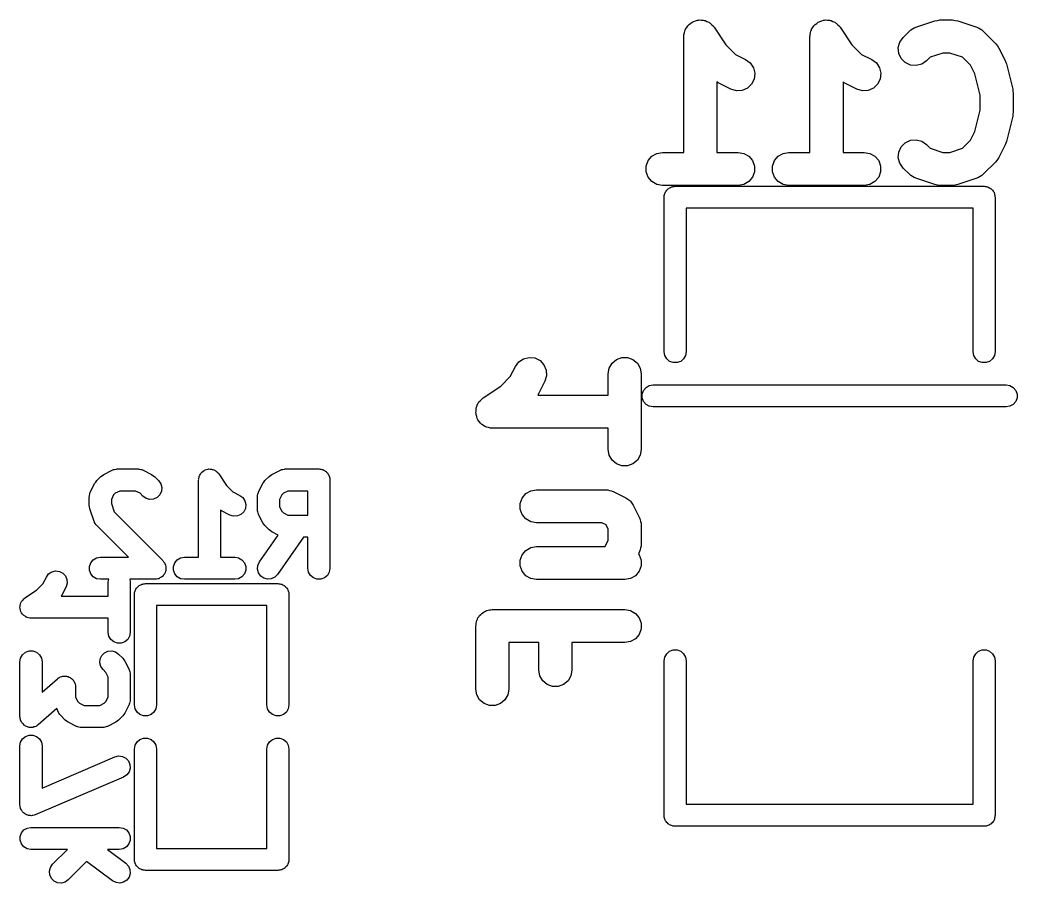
# Model space of a CAD drawing. Extents: x 25.3 to 49.5, y -85 to -25.3.
# Drawn here: x 37.55 to 43.29, y -68.72 to -63.75 of the extents above; entities that cross this region are included whole.
import ezdxf

# ---------------------------------------------------------------- set-up
doc = ezdxf.new("R2010")
doc.units = 0
doc.header["$MEASUREMENT"] = 0
doc.layers.add('BLACK', color=7, linetype='CONTINUOUS')

msp = doc.modelspace()

# ---------------------------------------------------------------- linework, layer by layer
at = {"layer": 'Black'}
for p, q in [((41.4373, -63.7548), (41.448, -63.7509)), ((41.448, -63.7509), (41.4533, -63.7509)), ((41.4533, -63.7509), (41.4584, -63.7497)), ((41.4584, -63.7497), (41.4697, -63.7509)), ((41.4697, -63.7509), (41.4811, -63.7509)), ((41.4811, -63.7509), (41.486, -63.7527)), ((42.163, -63.7548), (42.1737, -63.7509)), ((42.1737, -63.7509), (42.179, -63.7509)), ((42.179, -63.7509), (42.1841, -63.7497)), ((42.1841, -63.7497), (42.1954, -63.7509)), ((42.1954, -63.7509), (42.2068, -63.7509)), ((42.2068, -63.7509), (42.2118, -63.7527)), ((42.8284, -63.7521), (42.8434, -63.7495)), ((42.8434, -63.7495), (42.916, -63.7495)), ((42.916, -63.7495), (42.931, -63.7521)), ((41.375, -63.8121), (41.3777, -63.8076)), ((41.3777, -63.8076), (41.3792, -63.8025)), ((41.3792, -63.8025), (41.3859, -63.7933)), ((41.3859, -63.7933), (41.3916, -63.7835)), ((41.3916, -63.7835), (41.3956, -63.7801)), ((41.3956, -63.7801), (41.3987, -63.7758)), ((41.3987, -63.7758), (41.4082, -63.7695)), ((41.4082, -63.7695), (41.4169, -63.7622)), ((41.4169, -63.7622), (41.4219, -63.7604)), ((41.4219, -63.7604), (41.4263, -63.7575)), ((41.4263, -63.7575), (41.4373, -63.7548)), ((41.486, -63.7527), (41.4913, -63.7533)), ((41.4913, -63.7533), (41.5015, -63.7583)), ((41.5015, -63.7583), (41.5122, -63.7622)), ((41.5122, -63.7622), (41.5162, -63.7656)), ((41.5162, -63.7656), (41.5209, -63.768)), ((41.5209, -63.768), (41.5288, -63.7762)), ((41.5288, -63.7762), (41.5375, -63.7835)), ((41.5375, -63.7835), (41.5401, -63.7881)), ((41.5401, -63.7881), (41.5438, -63.7919)), ((41.5438, -63.7919), (41.6111, -63.8929)), ((42.1008, -63.8121), (42.1034, -63.8076)), ((42.1034, -63.8076), (42.1049, -63.8025)), ((42.1049, -63.8025), (42.1116, -63.7933)), ((42.1116, -63.7933), (42.1173, -63.7835)), ((42.1173, -63.7835), (42.1213, -63.7801)), ((42.1213, -63.7801), (42.1245, -63.7758)), ((42.1245, -63.7758), (42.1339, -63.7695)), ((42.1339, -63.7695), (42.1426, -63.7622)), ((42.1426, -63.7622), (42.1476, -63.7604)), ((42.1476, -63.7604), (42.152, -63.7575)), ((42.152, -63.7575), (42.163, -63.7548)), ((42.2118, -63.7527), (42.217, -63.7533)), ((42.217, -63.7533), (42.2272, -63.7583)), ((42.2272, -63.7583), (42.2379, -63.7622)), ((42.2379, -63.7622), (42.2419, -63.7656)), ((42.2419, -63.7656), (42.2467, -63.768)), ((42.2467, -63.768), (42.2545, -63.7762)), ((42.2545, -63.7762), (42.2632, -63.7835)), ((42.2632, -63.7835), (42.2659, -63.7881)), ((42.2659, -63.7881), (42.2695, -63.7919)), ((42.2695, -63.7919), (42.3368, -63.8929)), ((42.6717, -63.8105), (42.6753, -63.8064)), ((42.6753, -63.8064), (42.6851, -63.8011)), ((42.6851, -63.8011), (42.6943, -63.7947)), ((42.6943, -63.7947), (42.6996, -63.7933)), ((42.6996, -63.7933), (42.7044, -63.7906)), ((42.7044, -63.7906), (42.8133, -63.7544)), ((42.8133, -63.7544), (42.8284, -63.7521)), ((42.931, -63.7521), (42.9461, -63.7544)), ((42.9461, -63.7544), (43.0549, -63.7906)), ((43.0549, -63.7906), (43.0598, -63.7933)), ((43.0598, -63.7933), (43.0651, -63.7947)), ((43.0651, -63.7947), (43.0742, -63.8011)), ((43.0742, -63.8011), (43.084, -63.8064)), ((43.084, -63.8064), (43.0877, -63.8105)), ((41.3693, -63.8447), (41.3702, -63.8395)), ((41.3693, -64.5115), (41.3693, -63.8447)), ((41.3699, -63.8342), (41.3731, -63.8233)), ((41.3702, -63.8395), (41.3699, -63.8342)), ((41.3731, -63.8233), (41.375, -63.8121)), ((42.095, -63.8447), (42.0959, -63.8395)), ((42.095, -64.5115), (42.095, -63.8447)), ((42.0956, -63.8342), (42.0988, -63.8233)), ((42.0959, -63.8395), (42.0956, -63.8342)), ((42.0988, -63.8233), (42.1008, -63.8121)), ((42.6119, -63.877), (42.6309, -63.8499)), ((42.6309, -63.8499), (42.6672, -63.8136)), ((42.6672, -63.8136), (42.6717, -63.8105)), ((43.0877, -63.8105), (43.0922, -63.8136)), ((43.0922, -63.8136), (43.1648, -63.8862)), ((41.6111, -63.8929), (41.6661, -63.9479)), ((42.3368, -63.8929), (42.3918, -63.9479)), ((42.6034, -63.909), (42.6119, -63.877)), ((42.6063, -63.9419), (42.6034, -63.909)), ((43.1648, -63.8862), (43.1735, -63.8987)), ((43.1735, -63.8987), (43.1826, -63.911)), ((43.1826, -63.911), (43.2189, -63.9835)), ((41.6661, -63.9479), (41.7249, -63.9772)), ((41.7249, -63.9772), (41.7514, -63.9969)), ((42.3918, -63.9479), (42.4506, -63.9772)), ((42.4506, -63.9772), (42.4771, -63.9969)), ((42.6202, -63.9719), (42.6063, -63.9419)), ((42.6436, -63.9953), (42.6202, -63.9719)), ((42.786, -63.9643), (42.7656, -63.9846)), ((42.8589, -63.94), (42.786, -63.9643)), ((42.9005, -63.94), (42.8589, -63.94)), ((42.9734, -63.9643), (42.9005, -63.94)), ((43.0191, -64.01), (42.9734, -63.9643)), ((41.7514, -63.9969), (41.7697, -64.0245)), ((41.7697, -64.0245), (41.7773, -64.0567)), ((42.4771, -63.9969), (42.4954, -64.0245)), ((42.4954, -64.0245), (42.503, -64.0567)), ((42.6736, -64.0093), (42.6436, -63.9953)), ((42.7066, -64.0122), (42.6736, -64.0093)), ((42.7385, -64.0036), (42.7066, -64.0122)), ((42.7656, -63.9846), (42.7385, -64.0036)), ((43.0438, -64.0594), (43.0191, -64.01)), ((43.2189, -63.9835), (43.2218, -63.9935)), ((43.2218, -63.9935), (43.2261, -64.003)), ((43.2261, -64.003), (43.2624, -64.1482)), ((41.7736, -64.0896), (41.7588, -64.1192)), ((41.7773, -64.0567), (41.7736, -64.0896)), ((42.4993, -64.0896), (42.4845, -64.1192)), ((42.503, -64.0567), (42.4993, -64.0896)), ((43.0747, -64.183), (43.0438, -64.0594)), ((41.5671, -64.1113), (41.5598, -64.1059)), ((41.5598, -64.1059), (41.5598, -64.5115)), ((41.6397, -64.1476), (41.5671, -64.1113)), ((41.6714, -64.1571), (41.6397, -64.1476)), ((41.7347, -64.1419), (41.7044, -64.1551)), ((41.7588, -64.1192), (41.7347, -64.1419)), ((42.2928, -64.1113), (42.2855, -64.1059)), ((42.2855, -64.1059), (42.2855, -64.5115)), ((42.3654, -64.1476), (42.2928, -64.1113)), ((42.3971, -64.1571), (42.3654, -64.1476)), ((42.4605, -64.1419), (42.4301, -64.1551)), ((42.4845, -64.1192), (42.4605, -64.1419)), ((43.2624, -64.1482), (43.2632, -64.1598)), ((41.7044, -64.1551), (41.6714, -64.1571)), ((42.4301, -64.1551), (42.3971, -64.1571)), ((43.0747, -64.2684), (43.0747, -64.183)), ((43.2632, -64.1598), (43.2652, -64.1713)), ((43.2652, -64.1713), (43.2652, -64.2801)), ((43.0438, -64.392), (43.0747, -64.2684)), ((43.2624, -64.3032), (43.2261, -64.4484)), ((43.2632, -64.2916), (43.2624, -64.3032)), ((43.2652, -64.2801), (43.2632, -64.2916)), ((42.6736, -64.4421), (42.7066, -64.4393)), ((42.7066, -64.4393), (42.7385, -64.4478)), ((43.0191, -64.4414), (43.0438, -64.392)), ((42.6063, -64.5095), (42.6202, -64.4795)), ((42.6202, -64.4795), (42.6436, -64.4561)), ((42.6436, -64.4561), (42.6736, -64.4421)), ((42.7385, -64.4478), (42.7656, -64.4668)), ((42.7656, -64.4668), (42.786, -64.4872)), ((42.786, -64.4872), (42.8589, -64.5115)), ((42.9005, -64.5115), (42.9734, -64.4872)), ((42.9734, -64.4872), (43.0191, -64.4414)), ((43.2189, -64.4679), (43.1826, -64.5405)), ((43.2218, -64.4579), (43.2189, -64.4679)), ((43.2261, -64.4484), (43.2218, -64.4579)), ((41.1643, -64.5591), (41.1856, -64.5337)), ((41.1856, -64.5337), (41.2143, -64.5172)), ((41.2143, -64.5172), (41.2468, -64.5115)), ((41.2468, -64.5115), (41.3693, -64.5115)), ((41.5598, -64.5115), (41.6823, -64.5115)), ((41.6823, -64.5115), (41.7148, -64.5172)), ((41.7148, -64.5172), (41.7435, -64.5337)), ((41.7435, -64.5337), (41.7647, -64.5591)), ((41.8901, -64.5591), (41.9113, -64.5337)), ((41.9113, -64.5337), (41.94, -64.5172)), ((41.94, -64.5172), (41.9725, -64.5115)), ((41.9725, -64.5115), (42.095, -64.5115)), ((42.2855, -64.5115), (42.408, -64.5115)), ((42.408, -64.5115), (42.4405, -64.5172)), ((42.4405, -64.5172), (42.4692, -64.5337)), ((42.4692, -64.5337), (42.4905, -64.5591)), ((42.6034, -64.5424), (42.6063, -64.5095)), ((42.6119, -64.5744), (42.6034, -64.5424)), ((42.8589, -64.5115), (42.9005, -64.5115)), ((43.1735, -64.5527), (43.1648, -64.5652)), ((43.1826, -64.5405), (43.1735, -64.5527)), ((41.153, -64.5902), (41.1643, -64.5591)), ((41.153, -64.6233), (41.153, -64.5902)), ((41.7647, -64.5591), (41.7761, -64.5902)), ((41.7761, -64.5902), (41.7761, -64.6233)), ((41.8787, -64.5902), (41.8901, -64.5591)), ((41.8787, -64.6233), (41.8787, -64.5902)), ((42.4905, -64.5591), (42.5018, -64.5902)), ((42.5018, -64.5902), (42.5018, -64.6233)), ((42.6309, -64.6015), (42.6119, -64.5744)), ((42.6672, -64.6378), (42.6309, -64.6015)), ((43.1648, -64.5652), (43.0922, -64.6378)), ((41.1643, -64.6543), (41.153, -64.6233)), ((41.1856, -64.6797), (41.1643, -64.6543)), ((41.7647, -64.6543), (41.7435, -64.6797)), ((41.7761, -64.6233), (41.7647, -64.6543)), ((41.8901, -64.6543), (41.8787, -64.6233)), ((41.9113, -64.6797), (41.8901, -64.6543)), ((42.4905, -64.6543), (42.4692, -64.6797)), ((42.5018, -64.6233), (42.4905, -64.6543)), ((42.6717, -64.6409), (42.6672, -64.6378)), ((42.6753, -64.645), (42.6717, -64.6409)), ((42.6851, -64.6504), (42.6753, -64.645)), ((42.6943, -64.6568), (42.6851, -64.6504)), ((42.6996, -64.6582), (42.6943, -64.6568)), ((42.7044, -64.6608), (42.6996, -64.6582)), ((42.8133, -64.6971), (42.7044, -64.6608)), ((43.0549, -64.6608), (42.9461, -64.6971)), ((43.0598, -64.6582), (43.0549, -64.6608)), ((43.0651, -64.6568), (43.0598, -64.6582)), ((43.0742, -64.6504), (43.0651, -64.6568)), ((43.084, -64.645), (43.0742, -64.6504)), ((43.0877, -64.6409), (43.084, -64.645)), ((43.0922, -64.6378), (43.0877, -64.6409)), ((41.2143, -64.6962), (41.1856, -64.6797)), ((41.2468, -64.702), (41.2143, -64.6962)), ((41.6823, -64.702), (41.2468, -64.702)), ((41.2708, -64.7292), (41.275, -64.7256)), ((41.275, -64.7256), (41.2786, -64.7214)), ((41.2786, -64.7214), (41.2834, -64.7186)), ((41.2834, -64.7186), (41.2876, -64.715)), ((41.2876, -64.715), (41.2929, -64.7131)), ((41.2929, -64.7131), (41.2977, -64.7103)), ((41.2977, -64.7103), (41.3031, -64.7094)), ((41.3031, -64.7094), (41.3084, -64.7075)), ((41.3084, -64.7075), (41.3139, -64.7075)), ((41.3139, -64.7075), (41.3194, -64.7065)), ((41.3194, -64.7065), (43.0974, -64.7065)), ((41.7148, -64.6962), (41.6823, -64.702)), ((41.7435, -64.6797), (41.7148, -64.6962)), ((41.94, -64.6962), (41.9113, -64.6797)), ((41.9725, -64.702), (41.94, -64.6962)), ((42.408, -64.702), (41.9725, -64.702)), ((42.4405, -64.6962), (42.408, -64.702)), ((42.4692, -64.6797), (42.4405, -64.6962)), ((42.8284, -64.6993), (42.8133, -64.6971)), ((42.8434, -64.702), (42.8284, -64.6993)), ((42.916, -64.702), (42.8434, -64.702)), ((42.931, -64.6993), (42.916, -64.702)), ((42.9461, -64.6971), (42.931, -64.6993)), ((43.0974, -64.7065), (43.1029, -64.7075)), ((43.1029, -64.7075), (43.1084, -64.7075)), ((43.1084, -64.7075), (43.1136, -64.7094)), ((43.1136, -64.7094), (43.1191, -64.7103)), ((43.1191, -64.7103), (43.1239, -64.7131)), ((43.1239, -64.7131), (43.1291, -64.715)), ((43.1291, -64.715), (43.1334, -64.7186)), ((43.1334, -64.7186), (43.1382, -64.7214)), ((43.1382, -64.7214), (43.1418, -64.7256)), ((43.1418, -64.7256), (43.146, -64.7292)), ((41.2559, -64.77), (41.2569, -64.7645)), ((41.2559, -65.659), (41.2559, -64.77)), ((41.2569, -64.759), (41.2588, -64.7537)), ((41.2569, -64.7645), (41.2569, -64.759)), ((41.2588, -64.7537), (41.2597, -64.7483)), ((41.2597, -64.7483), (41.2625, -64.7435)), ((41.2625, -64.7435), (41.2644, -64.7382)), ((41.2644, -64.7382), (41.268, -64.734)), ((41.268, -64.734), (41.2708, -64.7292)), ((43.146, -64.7292), (43.1488, -64.734)), ((43.1488, -64.734), (43.1524, -64.7382)), ((43.1524, -64.7382), (43.1543, -64.7435)), ((43.1543, -64.7435), (43.1571, -64.7483)), ((43.1571, -64.7483), (43.158, -64.7537)), ((43.158, -64.7537), (43.1599, -64.759)), ((43.1599, -64.759), (43.1599, -64.7645)), ((43.1599, -64.7645), (43.1609, -64.77)), ((43.1609, -64.77), (43.1609, -65.659)), ((43.0339, -64.8335), (41.3829, -64.8335)), ((41.3829, -64.8335), (41.3829, -65.659)), ((43.0339, -65.659), (43.0339, -64.8335)), ((40.4193, -65.7168), (40.4469, -65.6986)), ((40.4469, -65.6986), (40.4791, -65.6909)), ((40.4791, -65.6909), (40.512, -65.6947)), ((40.512, -65.6947), (40.5416, -65.7095)), ((40.9815, -65.7035), (41.0126, -65.6922)), ((41.0126, -65.6922), (41.0457, -65.6922)), ((41.0457, -65.6922), (41.0767, -65.7035)), ((41.2597, -65.6807), (41.2559, -65.659)), ((41.2708, -65.6998), (41.2597, -65.6807)), ((41.2876, -65.714), (41.2708, -65.6998)), ((41.368, -65.6998), (41.3511, -65.714)), ((41.3791, -65.6807), (41.368, -65.6998)), ((41.3829, -65.659), (41.3791, -65.6807)), ((43.0377, -65.6807), (43.0339, -65.659)), ((43.0488, -65.6998), (43.0377, -65.6807)), ((43.0656, -65.714), (43.0488, -65.6998)), ((43.146, -65.6998), (43.1291, -65.714)), ((43.1571, -65.6807), (43.146, -65.6998)), ((43.1609, -65.659), (43.1571, -65.6807)), ((40.3703, -65.8021), (40.3996, -65.7434)), ((40.3996, -65.7434), (40.4193, -65.7168)), ((40.5416, -65.7095), (40.5643, -65.7335)), ((40.5643, -65.7335), (40.5775, -65.7639)), ((40.9339, -65.786), (40.9396, -65.7534)), ((40.9396, -65.7534), (40.9561, -65.7248)), ((40.9561, -65.7248), (40.9815, -65.7035)), ((41.0767, -65.7035), (41.1021, -65.7248)), ((41.1021, -65.7248), (41.1186, -65.7534)), ((41.1186, -65.7534), (41.1244, -65.786)), ((41.3084, -65.7215), (41.2876, -65.714)), ((41.3304, -65.7215), (41.3084, -65.7215)), ((41.3511, -65.714), (41.3304, -65.7215)), ((43.0864, -65.7215), (43.0656, -65.714)), ((43.1084, -65.7215), (43.0864, -65.7215)), ((43.1291, -65.714), (43.1084, -65.7215)), ((40.3153, -65.8571), (40.3703, -65.8021)), ((40.5795, -65.7969), (40.57, -65.8286)), ((40.5775, -65.7639), (40.5795, -65.7969)), ((40.9339, -65.9085), (40.9339, -65.786)), ((41.1244, -65.786), (41.1244, -66.2214)), ((40.2143, -65.9245), (40.3153, -65.8571)), ((40.57, -65.8286), (40.5337, -65.9012)), ((41.1374, -65.8812), (41.1516, -65.8644)), ((41.1516, -65.8644), (41.1707, -65.8533)), ((41.1707, -65.8533), (41.1924, -65.8495)), ((41.1924, -65.8495), (43.2244, -65.8495)), ((43.2244, -65.8495), (43.2461, -65.8533)), ((43.2461, -65.8533), (43.2652, -65.8644)), ((43.2652, -65.8644), (43.2794, -65.8812)), ((40.1986, -65.9395), (40.2059, -65.9307)), ((40.2059, -65.9307), (40.2105, -65.9281)), ((40.2105, -65.9281), (40.2143, -65.9245)), ((40.5337, -65.9012), (40.5283, -65.9085)), ((40.5283, -65.9085), (40.9339, -65.9085)), ((41.1299, -65.902), (41.1374, -65.8812)), ((41.1299, -65.924), (41.1299, -65.902)), ((41.1374, -65.9447), (41.1299, -65.924)), ((43.2794, -65.8812), (43.2869, -65.902)), ((43.2869, -65.924), (43.2794, -65.9447)), ((43.2869, -65.902), (43.2869, -65.924)), ((40.1733, -65.9872), (40.1751, -65.9822)), ((40.1733, -65.9985), (40.1733, -65.9872)), ((40.1751, -65.9822), (40.1757, -65.977)), ((40.1757, -65.977), (40.1807, -65.9668)), ((40.1807, -65.9668), (40.1846, -65.9561)), ((40.1846, -65.9561), (40.188, -65.952)), ((40.188, -65.952), (40.1904, -65.9473)), ((40.1904, -65.9473), (40.1986, -65.9395)), ((41.1516, -65.9616), (41.1374, -65.9447)), ((41.1707, -65.9727), (41.1516, -65.9616)), ((41.1924, -65.9765), (41.1707, -65.9727)), ((43.2244, -65.9765), (41.1924, -65.9765)), ((43.2461, -65.9727), (43.2244, -65.9765)), ((43.2652, -65.9616), (43.2461, -65.9727)), ((43.2794, -65.9447), (43.2652, -65.9616)), ((40.1721, -66.0098), (40.1733, -65.9985)), ((40.1733, -66.015), (40.1721, -66.0098)), ((40.1733, -66.0203), (40.1733, -66.015)), ((40.1772, -66.0309), (40.1733, -66.0203)), ((40.1799, -66.042), (40.1772, -66.0309)), ((40.1828, -66.0464), (40.1799, -66.042)), ((40.1846, -66.0513), (40.1828, -66.0464)), ((40.1919, -66.06), (40.1846, -66.0513)), ((40.1982, -66.0695), (40.1919, -66.06)), ((40.2025, -66.0726), (40.1982, -66.0695)), ((40.2059, -66.0767), (40.2025, -66.0726)), ((40.2157, -66.0824), (40.2059, -66.0767)), ((40.2249, -66.0891), (40.2157, -66.0824)), ((40.23, -66.0906), (40.2249, -66.0891)), ((40.2345, -66.0932), (40.23, -66.0906)), ((40.2457, -66.0952), (40.2345, -66.0932)), ((40.2566, -66.0984), (40.2457, -66.0952)), ((40.2619, -66.098), (40.2566, -66.0984)), ((40.2671, -66.099), (40.2619, -66.098)), ((40.9339, -66.099), (40.2671, -66.099)), ((40.9339, -66.2214), (40.9339, -66.099)), ((40.9396, -66.254), (40.9339, -66.2214)), ((40.9561, -66.2827), (40.9396, -66.254)), ((41.1186, -66.254), (41.1021, -66.2827)), ((41.1244, -66.2214), (41.1186, -66.254)), ((38.1045, -66.3339), (38.1081, -66.3333)), ((38.1081, -66.3333), (38.2291, -66.3333)), ((38.2291, -66.3333), (38.2327, -66.3339)), ((38.6328, -66.3343), (38.6362, -66.3334)), ((38.6362, -66.3334), (38.6438, -66.3343)), ((39.0721, -66.3339), (39.0757, -66.3333)), ((39.0757, -66.3333), (39.2693, -66.3333)), ((39.2693, -66.3333), (39.2747, -66.3343)), ((40.9815, -66.3039), (40.9561, -66.2827)), ((41.0126, -66.3152), (40.9815, -66.3039)), ((41.0457, -66.3152), (41.0126, -66.3152)), ((41.0767, -66.3039), (41.0457, -66.3152)), ((41.1021, -66.2827), (41.0767, -66.3039)), ((37.9906, -66.4003), (38.0148, -66.3761)), ((38.0148, -66.3761), (38.0232, -66.3703)), ((38.0232, -66.3703), (38.0313, -66.3642)), ((38.0313, -66.3642), (38.0797, -66.34)), ((38.0797, -66.34), (38.0832, -66.339)), ((38.0832, -66.339), (38.0864, -66.3371)), ((38.0864, -66.3371), (38.0937, -66.3358)), ((38.0937, -66.3358), (38.1009, -66.3337)), ((38.1009, -66.3337), (38.1045, -66.3339)), ((38.2327, -66.3339), (38.2363, -66.3337)), ((38.2363, -66.3337), (38.2435, -66.3358)), ((38.2435, -66.3358), (38.2508, -66.3371)), ((38.2508, -66.3371), (38.254, -66.339)), ((38.254, -66.339), (38.2575, -66.34)), ((38.2575, -66.34), (38.3058, -66.3642)), ((38.3058, -66.3642), (38.314, -66.3703)), ((38.314, -66.3703), (38.3223, -66.3761)), ((38.3223, -66.3761), (38.3465, -66.4003)), ((38.5772, -66.3898), (38.5793, -66.3826)), ((38.5774, -66.3933), (38.5772, -66.3898)), ((38.5793, -66.3826), (38.5806, -66.3751)), ((38.5806, -66.3751), (38.5824, -66.372)), ((38.5824, -66.372), (38.5834, -66.3687)), ((38.5834, -66.3687), (38.5879, -66.3626)), ((38.5879, -66.3626), (38.5917, -66.356)), ((38.5917, -66.356), (38.5944, -66.3537)), ((38.5944, -66.3537), (38.5964, -66.3509)), ((38.5964, -66.3509), (38.6027, -66.3467)), ((38.6027, -66.3467), (38.6086, -66.3418)), ((38.6086, -66.3418), (38.6119, -66.3406)), ((38.6119, -66.3406), (38.6148, -66.3387)), ((38.6148, -66.3387), (38.6222, -66.3369)), ((38.6222, -66.3369), (38.6293, -66.3343)), ((38.6293, -66.3343), (38.6328, -66.3343)), ((38.6438, -66.3343), (38.6513, -66.3343)), ((38.6513, -66.3343), (38.6546, -66.3355)), ((38.6546, -66.3355), (38.6581, -66.3359)), ((38.6581, -66.3359), (38.6649, -66.3392)), ((38.6649, -66.3392), (38.6721, -66.3418)), ((38.6721, -66.3418), (38.6748, -66.3441)), ((38.6748, -66.3441), (38.6779, -66.3456)), ((38.6779, -66.3456), (38.6831, -66.3511)), ((38.6831, -66.3511), (38.6889, -66.356)), ((38.6889, -66.356), (38.6907, -66.359)), ((38.6907, -66.359), (38.6931, -66.3616)), ((38.6931, -66.3616), (38.738, -66.4289)), ((38.9583, -66.4003), (38.9825, -66.3761)), ((38.9825, -66.3761), (38.9908, -66.3703)), ((38.9908, -66.3703), (38.999, -66.3642)), ((38.999, -66.3642), (39.0473, -66.34)), ((39.0473, -66.34), (39.0508, -66.339)), ((39.0508, -66.339), (39.054, -66.3371)), ((39.054, -66.3371), (39.0613, -66.3358)), ((39.0613, -66.3358), (39.0685, -66.3337)), ((39.0685, -66.3337), (39.0721, -66.3339)), ((39.2747, -66.3343), (39.2803, -66.3343)), ((39.2803, -66.3343), (39.2855, -66.3362)), ((39.2855, -66.3362), (39.291, -66.3371)), ((39.291, -66.3371), (39.2958, -66.3399)), ((39.2958, -66.3399), (39.301, -66.3418)), ((39.301, -66.3418), (39.3053, -66.3454)), ((39.3053, -66.3454), (39.3101, -66.3482)), ((39.3101, -66.3482), (39.3136, -66.3524)), ((39.3136, -66.3524), (39.3179, -66.356)), ((39.3179, -66.356), (39.3207, -66.3608)), ((39.3207, -66.3608), (39.3243, -66.3651)), ((39.3243, -66.3651), (39.3262, -66.3703)), ((39.3262, -66.3703), (39.3289, -66.3751)), ((39.3289, -66.3751), (39.3299, -66.3806)), ((39.3299, -66.3806), (39.3318, -66.3858)), ((39.3318, -66.3858), (39.3318, -66.3913)), ((37.9546, -66.4652), (37.9787, -66.4168)), ((37.9787, -66.4168), (37.9848, -66.4086)), ((37.9848, -66.4086), (37.9906, -66.4003)), ((38.3465, -66.4003), (38.3592, -66.4184)), ((38.3592, -66.4184), (38.3649, -66.4397)), ((38.3649, -66.4397), (38.363, -66.4616)), ((38.5768, -66.3968), (38.5774, -66.3933)), ((38.5768, -66.8413), (38.5768, -66.3968)), ((38.738, -66.4289), (38.7747, -66.4656)), ((38.9222, -66.4652), (38.9464, -66.4168)), ((38.9464, -66.4168), (38.9524, -66.4086)), ((38.9524, -66.4086), (38.9583, -66.4003)), ((39.3318, -66.3913), (39.3328, -66.3968)), ((39.3328, -66.3968), (39.3328, -66.9048)), ((37.9479, -66.4936), (37.9485, -66.49)), ((37.9479, -66.542), (37.9479, -66.4936)), ((37.9483, -66.4863), (37.9504, -66.4792)), ((37.9485, -66.49), (37.9483, -66.4863)), ((37.9504, -66.4792), (37.9517, -66.4719)), ((37.9517, -66.4719), (37.9535, -66.4687)), ((37.9535, -66.4687), (37.9546, -66.4652)), ((38.0877, -66.4828), (38.0749, -66.5086)), ((38.0973, -66.4732), (38.0877, -66.4828)), ((38.1231, -66.4603), (38.0973, -66.4732)), ((38.2141, -66.4603), (38.1231, -66.4603)), ((38.2398, -66.4732), (38.2141, -66.4603)), ((38.2567, -66.4901), (38.2398, -66.4732)), ((38.2748, -66.5027), (38.2567, -66.4901)), ((38.2961, -66.5084), (38.2748, -66.5027)), ((38.3381, -66.4972), (38.3181, -66.5065)), ((38.3537, -66.4816), (38.3381, -66.4972)), ((38.363, -66.4616), (38.3537, -66.4816)), ((38.7747, -66.4656), (38.8138, -66.4852)), ((38.8138, -66.4852), (38.8316, -66.4983)), ((38.8316, -66.4983), (38.8437, -66.5167)), ((38.9155, -66.4936), (38.9161, -66.49)), ((38.9155, -66.5661), (38.9155, -66.4936)), ((38.9159, -66.4863), (38.918, -66.4792)), ((38.9161, -66.49), (38.9159, -66.4863)), ((38.918, -66.4792), (38.9193, -66.4719)), ((38.9193, -66.4719), (38.9211, -66.4687)), ((38.9211, -66.4687), (38.9222, -66.4652)), ((39.0553, -66.4828), (39.0425, -66.5086)), ((39.065, -66.4732), (39.0553, -66.4828)), ((39.0907, -66.4603), (39.065, -66.4732)), ((39.2058, -66.4603), (39.0907, -66.4603)), ((39.2058, -66.5994), (39.2058, -66.4603)), ((40.4273, -66.5315), (40.4386, -66.5004)), ((40.4386, -66.5004), (40.4599, -66.475)), ((40.4599, -66.475), (40.4885, -66.4585)), ((40.4885, -66.4585), (40.5211, -66.4527)), ((40.5211, -66.4527), (40.9203, -66.4527)), ((40.9203, -66.4527), (40.9257, -66.4537)), ((40.9257, -66.4537), (40.9311, -66.4534)), ((40.9311, -66.4534), (40.9418, -66.4566)), ((40.9418, -66.4566), (40.9528, -66.4585)), ((40.9528, -66.4585), (40.9576, -66.4612)), ((40.9576, -66.4612), (40.9629, -66.4628)), ((40.9629, -66.4628), (41.0354, -66.4991)), ((41.0354, -66.4991), (41.0467, -66.5074)), ((37.9496, -66.552), (37.9479, -66.542)), ((37.9511, -66.562), (37.9496, -66.552)), ((37.9753, -66.6346), (37.9511, -66.562)), ((38.0749, -66.5086), (38.0749, -66.5316)), ((38.0749, -66.5316), (38.091, -66.5802)), ((38.3181, -66.5065), (38.2961, -66.5084)), ((38.8463, -66.5601), (38.8364, -66.5798)), ((38.8437, -66.5167), (38.8488, -66.5381)), ((38.8488, -66.5381), (38.8463, -66.5601)), ((39.0425, -66.5086), (39.0425, -66.5512)), ((39.0425, -66.5512), (39.0553, -66.5769)), ((40.4273, -66.5645), (40.4273, -66.5315)), ((41.0467, -66.5074), (41.0583, -66.5151)), ((41.0583, -66.5151), (41.0599, -66.5172)), ((41.0599, -66.5172), (41.062, -66.5188)), ((41.062, -66.5188), (41.0697, -66.5305)), ((41.0697, -66.5305), (41.078, -66.5417)), ((41.078, -66.5417), (41.1143, -66.6143)), ((38.091, -66.5802), (38.3707, -66.8599)), ((38.7087, -66.5746), (38.7038, -66.5709)), ((38.7038, -66.5709), (38.7038, -66.8413)), ((38.757, -66.5987), (38.7087, -66.5746)), ((38.7782, -66.605), (38.757, -66.5987)), ((38.8002, -66.6037), (38.7782, -66.605)), ((38.8204, -66.5949), (38.8002, -66.6037)), ((38.8364, -66.5798), (38.8204, -66.5949)), ((38.9161, -66.5697), (38.9155, -66.5661)), ((38.9159, -66.5734), (38.9161, -66.5697)), ((38.918, -66.5805), (38.9159, -66.5734)), ((38.9193, -66.5879), (38.918, -66.5805)), ((38.9211, -66.591), (38.9193, -66.5879)), ((38.9222, -66.5945), (38.9211, -66.591)), ((38.9464, -66.6429), (38.9222, -66.5945)), ((39.0553, -66.5769), (39.065, -66.5865)), ((39.065, -66.5865), (39.0907, -66.5994)), ((39.0907, -66.5994), (39.2058, -66.5994)), ((40.4386, -66.5956), (40.4273, -66.5645)), ((40.4599, -66.621), (40.4386, -66.5956)), ((41.1143, -66.6143), (41.1159, -66.6195)), ((41.1159, -66.6195), (41.1186, -66.6243)), ((37.977, -66.6378), (37.9753, -66.6346)), ((37.978, -66.6414), (37.977, -66.6378)), ((37.9823, -66.6475), (37.978, -66.6414)), ((37.9858, -66.654), (37.9823, -66.6475)), ((37.9885, -66.6564), (37.9858, -66.654)), ((37.9906, -66.6594), (37.9885, -66.6564)), ((38.1725, -66.8413), (37.9906, -66.6594)), ((38.9524, -66.6511), (38.9464, -66.6429)), ((38.9583, -66.6594), (38.9524, -66.6511)), ((38.9825, -66.6836), (38.9583, -66.6594)), ((40.4885, -66.6375), (40.4599, -66.621)), ((40.5211, -66.6432), (40.4885, -66.6375)), ((40.8978, -66.6432), (40.5211, -66.6432)), ((40.9218, -66.6553), (40.8978, -66.6432)), ((40.9339, -66.6793), (40.9218, -66.6553)), ((41.1186, -66.6243), (41.1206, -66.6353)), ((41.1206, -66.6353), (41.1237, -66.646)), ((41.1237, -66.646), (41.1234, -66.6515)), ((41.1234, -66.6515), (41.1244, -66.6569)), ((41.1244, -66.6569), (41.1244, -66.7657)), ((38.927, -66.8684), (39.0353, -66.7137)), ((38.9908, -66.6894), (38.9825, -66.6836)), ((38.999, -66.6955), (38.9908, -66.6894)), ((39.0353, -66.7137), (38.999, -66.6955)), ((39.1814, -66.7264), (39.031, -66.9412)), ((39.2058, -66.7264), (39.1814, -66.7264)), ((39.2058, -66.9048), (39.2058, -66.7264)), ((40.9339, -66.7432), (40.9339, -66.6793)), ((40.4599, -66.8016), (40.4885, -66.7851)), ((40.4885, -66.7851), (40.5211, -66.7793)), ((40.5211, -66.7793), (40.9158, -66.7793)), ((40.9158, -66.7793), (40.9339, -66.7432)), ((41.1206, -66.7873), (41.1186, -66.7983)), ((41.1237, -66.7766), (41.1206, -66.7873)), ((41.1244, -66.7657), (41.1234, -66.7711)), ((41.1234, -66.7711), (41.1237, -66.7766)), ((37.9705, -66.8562), (37.9896, -66.8451)), ((37.9896, -66.8451), (38.0114, -66.8413)), ((38.0114, -66.8413), (38.1725, -66.8413)), ((38.4543, -66.8562), (38.4734, -66.8451)), ((38.4734, -66.8451), (38.4952, -66.8413)), ((38.4952, -66.8413), (38.5768, -66.8413)), ((38.7038, -66.8413), (38.7854, -66.8413)), ((38.7854, -66.8413), (38.8072, -66.8451)), ((38.8072, -66.8451), (38.8263, -66.8562)), ((40.4273, -66.858), (40.4386, -66.8269)), ((40.4386, -66.8269), (40.4599, -66.8016)), ((41.1143, -66.8083), (41.1075, -66.822)), ((41.1075, -66.822), (41.1116, -66.8269)), ((41.1116, -66.8269), (41.1229, -66.858)), ((41.1159, -66.803), (41.1143, -66.8083)), ((41.1186, -66.7983), (41.1159, -66.803)), ((37.9488, -66.8938), (37.9564, -66.8731)), ((37.9488, -66.9158), (37.9488, -66.8938)), ((37.9564, -66.8731), (37.9705, -66.8562)), ((38.3707, -66.8599), (38.3755, -66.8667)), ((38.3755, -66.8667), (38.3808, -66.8731)), ((38.3808, -66.8731), (38.3818, -66.8757)), ((38.3818, -66.8757), (38.3834, -66.878)), ((38.3834, -66.878), (38.3855, -66.886)), ((38.3855, -66.886), (38.3884, -66.8938)), ((38.3884, -66.8938), (38.3884, -66.8966)), ((38.3884, -66.8966), (38.3891, -66.8993)), ((38.3891, -66.8993), (38.3884, -66.9075)), ((38.4326, -66.8938), (38.4402, -66.8731)), ((38.4326, -66.9158), (38.4326, -66.8938)), ((38.4402, -66.8731), (38.4543, -66.8562)), ((38.8263, -66.8562), (38.8404, -66.8731)), ((38.8404, -66.8731), (38.848, -66.8938)), ((38.848, -66.8938), (38.848, -66.9158)), ((38.9157, -66.9104), (38.9176, -66.8884)), ((38.9176, -66.8884), (38.927, -66.8684)), ((39.2096, -66.9265), (39.2058, -66.9048)), ((39.3328, -66.9048), (39.3289, -66.9265)), ((40.4273, -66.8911), (40.4273, -66.858)), ((40.4386, -66.9222), (40.4273, -66.8911)), ((41.1229, -66.8911), (41.1116, -66.9222)), ((41.1229, -66.858), (41.1229, -66.8911)), ((37.681, -66.9942), (37.7006, -66.955)), ((37.7006, -66.955), (37.7137, -66.9373)), ((37.7137, -66.9373), (37.7321, -66.9252)), ((37.7321, -66.9252), (37.7535, -66.92)), ((37.7535, -66.92), (37.7755, -66.9226)), ((37.7755, -66.9226), (37.7952, -66.9324)), ((37.7952, -66.9324), (37.8103, -66.9484)), ((37.8103, -66.9484), (37.8191, -66.9687)), ((37.9564, -66.9366), (37.9488, -66.9158)), ((37.9705, -66.9535), (37.9564, -66.9366)), ((37.9896, -66.9645), (37.9705, -66.9535)), ((38.0114, -66.9683), (37.9896, -66.9645)), ((38.3475, -66.9645), (38.3448, -66.965)), ((38.3547, -66.9603), (38.3475, -66.9645)), ((38.3622, -66.9568), (38.3547, -66.9603)), ((38.3642, -66.9549), (38.3622, -66.9568)), ((38.3666, -66.9535), (38.3642, -66.9549)), ((38.372, -66.9471), (38.3666, -66.9535)), ((38.3778, -66.9412), (38.372, -66.9471)), ((38.379, -66.9387), (38.3778, -66.9412)), ((38.3808, -66.9366), (38.379, -66.9387)), ((38.3837, -66.9288), (38.3808, -66.9366)), ((38.3872, -66.9212), (38.3837, -66.9288)), ((38.3874, -66.9185), (38.3872, -66.9212)), ((38.3884, -66.9158), (38.3874, -66.9185)), ((38.3884, -66.9075), (38.3884, -66.9158)), ((38.4402, -66.9366), (38.4326, -66.9158)), ((38.4543, -66.9535), (38.4402, -66.9366)), ((38.4734, -66.9645), (38.4543, -66.9535)), ((38.4952, -66.9683), (38.4734, -66.9645)), ((38.8072, -66.9645), (38.7854, -66.9683)), ((38.8263, -66.9535), (38.8072, -66.9645)), ((38.8404, -66.9366), (38.8263, -66.9535)), ((38.848, -66.9158), (38.8404, -66.9366)), ((38.9214, -66.9317), (38.9157, -66.9104)), ((38.9341, -66.9497), (38.9214, -66.9317)), ((38.9521, -66.9624), (38.9341, -66.9497)), ((38.9734, -66.9681), (38.9521, -66.9624)), ((39.0154, -66.9568), (38.9954, -66.9661)), ((39.031, -66.9412), (39.0154, -66.9568)), ((39.2206, -66.9456), (39.2096, -66.9265)), ((39.2375, -66.9598), (39.2206, -66.9456)), ((39.2582, -66.9673), (39.2375, -66.9598)), ((39.301, -66.9598), (39.2803, -66.9673)), ((39.3179, -66.9456), (39.301, -66.9598)), ((39.3289, -66.9265), (39.3179, -66.9456)), ((40.4599, -66.9475), (40.4386, -66.9222)), ((40.4885, -66.9641), (40.4599, -66.9475)), ((40.5211, -66.9698), (40.4885, -66.9641)), ((41.0617, -66.9641), (41.0291, -66.9698)), ((41.0903, -66.9475), (41.0617, -66.9641)), ((41.1116, -66.9222), (41.0903, -66.9475)), ((37.6443, -67.0308), (37.681, -66.9942)), ((37.8141, -67.0118), (37.79, -67.0602)), ((37.8204, -66.9907), (37.8141, -67.0118)), ((37.8191, -66.9687), (37.8204, -66.9907)), ((38.0594, -66.9683), (38.0114, -66.9683)), ((38.0567, -66.9834), (38.0594, -66.9683)), ((38.0567, -67.0651), (38.0567, -66.9834)), ((38.3258, -66.9683), (38.181, -66.9683)), ((38.181, -66.9683), (38.1837, -66.9834)), ((38.1837, -66.9834), (38.1837, -67.2737)), ((38.2164, -67.0242), (38.22, -67.02)), ((38.22, -67.02), (38.2228, -67.0152)), ((38.2228, -67.0152), (38.227, -67.0116)), ((38.227, -67.0116), (38.2306, -67.0074)), ((38.2306, -67.0074), (38.2354, -67.0046)), ((38.2354, -67.0046), (38.2396, -67.001)), ((38.2396, -67.001), (38.2449, -66.9991)), ((38.2449, -66.9991), (38.2497, -66.9963)), ((38.2497, -66.9963), (38.2552, -66.9954)), ((38.2552, -66.9954), (38.2604, -66.9935)), ((38.2604, -66.9935), (38.2659, -66.9935)), ((38.2659, -66.9935), (38.2714, -66.9925)), ((38.2714, -66.9925), (39.0334, -66.9925)), ((38.334, -66.9669), (38.3258, -66.9683)), ((38.3423, -66.9661), (38.334, -66.9669)), ((38.3448, -66.965), (38.3423, -66.9661)), ((38.7854, -66.9683), (38.4952, -66.9683)), ((38.9954, -66.9661), (38.9734, -66.9681)), ((39.0334, -66.9925), (39.0389, -66.9935)), ((39.0389, -66.9935), (39.0444, -66.9935)), ((39.0444, -66.9935), (39.0496, -66.9954)), ((39.0496, -66.9954), (39.0551, -66.9963)), ((39.0551, -66.9963), (39.0599, -66.9991)), ((39.0599, -66.9991), (39.0651, -67.001)), ((39.0651, -67.001), (39.0694, -67.0046)), ((39.0694, -67.0046), (39.0742, -67.0074)), ((39.0742, -67.0074), (39.0778, -67.0116)), ((39.0778, -67.0116), (39.082, -67.0152)), ((39.082, -67.0152), (39.0848, -67.02)), ((39.0848, -67.02), (39.0884, -67.0242)), ((39.2803, -66.9673), (39.2582, -66.9673)), ((41.0291, -66.9698), (40.5211, -66.9698)), ((37.5714, -67.0799), (37.5744, -67.0782)), ((37.5744, -67.0782), (37.577, -67.0757)), ((37.577, -67.0757), (37.6443, -67.0308)), ((37.79, -67.0602), (37.7863, -67.0651)), ((37.7863, -67.0651), (38.0567, -67.0651)), ((38.2079, -67.056), (38.2089, -67.0505)), ((38.2079, -67.691), (38.2079, -67.056)), ((38.2089, -67.045), (38.2108, -67.0397)), ((38.2089, -67.0505), (38.2089, -67.045)), ((38.2108, -67.0397), (38.2117, -67.0343)), ((38.2117, -67.0343), (38.2145, -67.0295)), ((38.2145, -67.0295), (38.2164, -67.0242)), ((39.0884, -67.0242), (39.0903, -67.0295)), ((39.0903, -67.0295), (39.0931, -67.0343)), ((39.0931, -67.0343), (39.094, -67.0397)), ((39.094, -67.0397), (39.0959, -67.045)), ((39.0959, -67.045), (39.0959, -67.0505)), ((39.0959, -67.0505), (39.0969, -67.056)), ((39.0969, -67.056), (39.0969, -67.691)), ((37.5488, -67.1327), (37.5497, -67.1251)), ((37.5497, -67.1361), (37.5488, -67.1327)), ((37.5497, -67.1175), (37.5509, -67.1142)), ((37.5497, -67.1251), (37.5497, -67.1175)), ((37.5497, -67.1396), (37.5497, -67.1361)), ((37.5509, -67.1142), (37.5513, -67.1107)), ((37.5513, -67.1107), (37.5546, -67.1039)), ((37.5546, -67.1039), (37.5572, -67.0968)), ((37.5572, -67.0968), (37.5595, -67.0941)), ((37.5595, -67.0941), (37.561, -67.091)), ((37.561, -67.091), (37.5665, -67.0857)), ((37.5665, -67.0857), (37.5714, -67.0799)), ((38.9699, -67.1195), (38.3349, -67.1195)), ((38.3349, -67.1195), (38.3349, -67.691)), ((38.9699, -67.691), (38.9699, -67.1195)), ((37.5523, -67.1467), (37.5497, -67.1396)), ((37.5541, -67.1541), (37.5523, -67.1467)), ((37.556, -67.157), (37.5541, -67.1541)), ((37.5572, -67.1603), (37.556, -67.157)), ((37.5621, -67.1661), (37.5572, -67.1603)), ((37.5663, -67.1724), (37.5621, -67.1661)), ((37.5691, -67.1745), (37.5663, -67.1724)), ((37.5714, -67.1772), (37.5691, -67.1745)), ((37.578, -67.181), (37.5714, -67.1772)), ((37.5841, -67.1855), (37.578, -67.181)), ((37.5874, -67.1865), (37.5841, -67.1855)), ((37.5905, -67.1882), (37.5874, -67.1865)), ((37.598, -67.1896), (37.5905, -67.1882)), ((37.6052, -67.1917), (37.598, -67.1896)), ((37.6087, -67.1915), (37.6052, -67.1917)), ((37.6122, -67.1921), (37.6087, -67.1915)), ((38.0567, -67.1921), (37.6122, -67.1921)), ((38.0567, -67.2737), (38.0567, -67.1921)), ((40.1818, -67.1976), (40.1846, -67.1898)), ((40.1846, -67.1898), (40.19, -67.1834)), ((40.19, -67.1834), (40.1941, -67.1762)), ((40.1941, -67.1762), (40.2005, -67.1708)), ((40.2005, -67.1708), (40.2059, -67.1645)), ((40.2059, -67.1645), (40.2131, -67.1603)), ((40.2131, -67.1603), (40.2195, -67.1549)), ((40.2195, -67.1549), (40.2273, -67.1521)), ((40.2273, -67.1521), (40.2345, -67.1479)), ((40.2345, -67.1479), (40.2427, -67.1465)), ((40.2427, -67.1465), (40.2506, -67.1436)), ((40.2506, -67.1436), (40.2589, -67.1436)), ((40.2589, -67.1436), (40.2671, -67.1422)), ((40.2671, -67.1422), (41.0291, -67.1422)), ((41.0291, -67.1422), (41.0617, -67.1479)), ((41.0617, -67.1479), (41.0903, -67.1645)), ((41.0903, -67.1645), (41.1116, -67.1898)), ((41.1116, -67.1898), (41.1229, -67.2209)), ((40.1719, -67.2374), (40.1733, -67.2292)), ((40.1719, -67.6003), (40.1719, -67.2374)), ((40.1733, -67.2209), (40.1762, -67.2131)), ((40.1733, -67.2292), (40.1733, -67.2209)), ((40.1762, -67.2131), (40.1776, -67.2049)), ((40.1776, -67.2049), (40.1818, -67.1976)), ((41.1229, -67.2209), (41.1229, -67.254)), ((38.0605, -67.2954), (38.0567, -67.2737)), ((38.0716, -67.3145), (38.0605, -67.2954)), ((38.1799, -67.2954), (38.1689, -67.3145)), ((38.1837, -67.2737), (38.1799, -67.2954)), ((41.1116, -67.2851), (41.0903, -67.3104)), ((41.1229, -67.254), (41.1116, -67.2851)), ((38.0885, -67.3287), (38.0716, -67.3145)), ((38.1092, -67.3362), (38.0885, -67.3287)), ((38.1312, -67.3362), (38.1092, -67.3362)), ((38.152, -67.3287), (38.1312, -67.3362)), ((38.1689, -67.3145), (38.152, -67.3287)), ((40.5347, -67.3327), (40.3624, -67.3327)), ((40.3624, -67.3327), (40.3624, -67.6003)), ((40.5347, -67.4914), (40.5347, -67.3327)), ((41.0291, -67.3327), (40.7252, -67.3327)), ((40.7252, -67.3327), (40.7252, -67.4914)), ((41.0617, -67.3269), (41.0291, -67.3327)), ((41.0903, -67.3104), (41.0617, -67.3269)), ((37.5487, -67.443), (37.5525, -67.4213)), ((37.5525, -67.4213), (37.5636, -67.4022)), ((37.5636, -67.4022), (37.5805, -67.3881)), ((37.5805, -67.3881), (37.6012, -67.3805)), ((37.6012, -67.3805), (37.6232, -67.3805)), ((37.6232, -67.3805), (37.644, -67.3881)), ((37.644, -67.3881), (37.6609, -67.4022)), ((37.6609, -67.4022), (37.6719, -67.4213)), ((37.6719, -67.4213), (37.6757, -67.443)), ((38.0105, -67.4266), (38.0198, -67.4066)), ((38.0198, -67.4066), (38.0354, -67.391)), ((38.0354, -67.391), (38.0554, -67.3817)), ((38.0554, -67.3817), (38.0774, -67.3798)), ((38.0774, -67.3798), (38.0987, -67.3855)), ((38.0987, -67.3855), (38.1167, -67.3981)), ((38.1167, -67.3981), (38.1409, -67.4223)), ((38.1409, -67.4223), (38.1468, -67.4307)), ((41.2559, -67.437), (41.2597, -67.4153)), ((41.2597, -67.4153), (41.2708, -67.3962)), ((41.2708, -67.3962), (41.2876, -67.382)), ((41.2876, -67.382), (41.3084, -67.3745)), ((41.3084, -67.3745), (41.3304, -67.3745)), ((41.3304, -67.3745), (41.3511, -67.382)), ((41.3511, -67.382), (41.368, -67.3962)), ((41.368, -67.3962), (41.3791, -67.4153)), ((41.3791, -67.4153), (41.3829, -67.437)), ((43.0339, -67.437), (43.0377, -67.4153)), ((43.0377, -67.4153), (43.0488, -67.3962)), ((43.0488, -67.3962), (43.0656, -67.382)), ((43.0656, -67.382), (43.0864, -67.3745)), ((43.0864, -67.3745), (43.1084, -67.3745)), ((43.1084, -67.3745), (43.1291, -67.382)), ((43.1291, -67.382), (43.146, -67.3962)), ((43.146, -67.3962), (43.1571, -67.4153)), ((43.1571, -67.4153), (43.1609, -67.437)), ((37.5487, -67.7575), (37.5487, -67.443)), ((37.6757, -67.443), (37.6757, -67.6176)), ((38.0086, -67.4486), (38.0105, -67.4266)), ((38.0143, -67.4699), (38.0086, -67.4486)), ((38.0269, -67.4879), (38.0143, -67.4699)), ((38.1468, -67.4307), (38.1528, -67.4388)), ((38.1528, -67.4388), (38.177, -67.4872)), ((41.2559, -68.326), (41.2559, -67.437)), ((41.3829, -67.437), (41.3829, -68.2625)), ((43.0339, -68.2625), (43.0339, -67.437)), ((43.1609, -67.437), (43.1609, -68.326)), ((37.7639, -67.5404), (37.7692, -67.5372)), ((37.7692, -67.5372), (37.774, -67.5332)), ((37.774, -67.5332), (37.7786, -67.5315)), ((37.7786, -67.5315), (37.7828, -67.529)), ((37.7828, -67.529), (37.7889, -67.5278)), ((37.7889, -67.5278), (37.7947, -67.5257)), ((37.7947, -67.5257), (37.7996, -67.5257)), ((37.7996, -67.5257), (37.8044, -67.5247)), ((37.8044, -67.5247), (37.8106, -67.5257)), ((37.8106, -67.5257), (37.8168, -67.5257)), ((37.8168, -67.5257), (37.8214, -67.5273)), ((37.8214, -67.5273), (37.8262, -67.5281)), ((37.8262, -67.5281), (37.8316, -67.5311)), ((37.8316, -67.5311), (37.8375, -67.5332)), ((37.8375, -67.5332), (37.8412, -67.5363)), ((37.8412, -67.5363), (37.8455, -67.5387)), ((38.0438, -67.5049), (38.0269, -67.4879)), ((38.0567, -67.5306), (38.0438, -67.5049)), ((38.0567, -67.6458), (38.0567, -67.5306)), ((38.177, -67.4872), (38.178, -67.4907)), ((38.178, -67.4907), (38.1799, -67.4939)), ((38.1799, -67.4939), (38.1812, -67.5012)), ((38.1812, -67.5012), (38.1833, -67.5084)), ((38.1833, -67.5084), (38.1831, -67.512)), ((38.1831, -67.512), (38.1837, -67.5156)), ((38.1837, -67.5156), (38.1837, -67.6608)), ((40.5405, -67.524), (40.5347, -67.4914)), ((40.557, -67.5527), (40.5405, -67.524)), ((40.7195, -67.524), (40.7029, -67.5527)), ((40.7252, -67.4914), (40.7195, -67.524)), ((37.6757, -67.6176), (37.7639, -67.5404)), ((37.8455, -67.5387), (37.8496, -67.5434)), ((37.8496, -67.5434), (37.8544, -67.5474)), ((37.8544, -67.5474), (37.8568, -67.5516)), ((37.8568, -67.5516), (37.8601, -67.5553)), ((37.8601, -67.5553), (37.8623, -67.5611)), ((37.8623, -67.5611), (37.8654, -67.5665)), ((37.8654, -67.5665), (37.8663, -67.5713)), ((37.8663, -67.5713), (37.868, -67.5759)), ((37.868, -67.5759), (37.8682, -67.5821)), ((37.8682, -67.5821), (37.8692, -67.5882)), ((37.8692, -67.5882), (37.8692, -67.6458)), ((40.5823, -67.5739), (40.557, -67.5527)), ((40.6134, -67.5852), (40.5823, -67.5739)), ((40.6465, -67.5852), (40.6134, -67.5852)), ((40.6776, -67.5739), (40.6465, -67.5852)), ((40.7029, -67.5527), (40.6776, -67.5739)), ((37.8692, -67.6458), (37.8821, -67.6715)), ((38.0438, -67.6715), (38.0567, -67.6458)), ((40.1776, -67.6329), (40.1719, -67.6003)), ((40.1941, -67.6615), (40.1776, -67.6329)), ((40.3566, -67.6329), (40.3401, -67.6615)), ((40.3624, -67.6003), (40.3566, -67.6329)), ((37.8821, -67.6715), (37.8917, -67.6811)), ((37.8917, -67.6811), (37.9175, -67.694)), ((37.9175, -67.694), (38.0085, -67.694)), ((38.0085, -67.694), (38.0342, -67.6811)), ((38.0342, -67.6811), (38.0438, -67.6715)), ((38.177, -67.6892), (38.1528, -67.7375)), ((38.178, -67.6856), (38.177, -67.6892)), ((38.1799, -67.6825), (38.178, -67.6856)), ((38.1812, -67.6752), (38.1799, -67.6825)), ((38.1833, -67.668), (38.1812, -67.6752)), ((38.1837, -67.6608), (38.1831, -67.6644)), ((38.1831, -67.6644), (38.1833, -67.668)), ((38.2117, -67.7127), (38.2079, -67.691)), ((38.3349, -67.691), (38.3311, -67.7127)), ((38.9737, -67.7127), (38.9699, -67.691)), ((39.0969, -67.691), (39.0931, -67.7127)), ((40.2195, -67.6828), (40.1941, -67.6615)), ((40.2506, -67.6941), (40.2195, -67.6828)), ((40.2837, -67.6941), (40.2506, -67.6941)), ((40.3147, -67.6828), (40.2837, -67.6941)), ((40.3401, -67.6615), (40.3147, -67.6828)), ((37.5498, -67.7636), (37.5487, -67.7575)), ((37.5499, -67.7698), (37.5498, -67.7636)), ((37.7605, -67.7122), (37.654, -67.8053)), ((37.7731, -67.7375), (37.7605, -67.7122)), ((37.7792, -67.7457), (37.7731, -67.7375)), ((37.785, -67.754), (37.7792, -67.7457)), ((37.8092, -67.7782), (37.785, -67.754)), ((38.1409, -67.754), (38.1167, -67.7782)), ((38.1467, -67.7457), (38.1409, -67.754)), ((38.1528, -67.7375), (38.1467, -67.7457)), ((38.2228, -67.7318), (38.2117, -67.7127)), ((38.2396, -67.746), (38.2228, -67.7318)), ((38.2604, -67.7535), (38.2396, -67.746)), ((38.2824, -67.7535), (38.2604, -67.7535)), ((38.3031, -67.746), (38.2824, -67.7535)), ((38.32, -67.7318), (38.3031, -67.746)), ((38.3311, -67.7127), (38.32, -67.7318)), ((38.9848, -67.7318), (38.9737, -67.7127)), ((39.0016, -67.746), (38.9848, -67.7318)), ((39.0224, -67.7535), (39.0016, -67.746)), ((39.0444, -67.7535), (39.0224, -67.7535)), ((39.0651, -67.746), (39.0444, -67.7535)), ((39.082, -67.7318), (39.0651, -67.746)), ((39.0931, -67.7127), (39.082, -67.7318)), ((37.5517, -67.7744), (37.5499, -67.7698)), ((37.5525, -67.7792), (37.5517, -67.7744)), ((37.5556, -67.7846), (37.5525, -67.7792)), ((37.5579, -67.7904), (37.5556, -67.7846)), ((37.5611, -67.7941), (37.5579, -67.7904)), ((37.5636, -67.7983), (37.5611, -67.7941)), ((37.5683, -67.8023), (37.5636, -67.7983)), ((37.5724, -67.807), (37.5683, -67.8023)), ((37.5767, -67.8094), (37.5724, -67.807)), ((37.5805, -67.8125), (37.5767, -67.8094)), ((37.5863, -67.8146), (37.5805, -67.8125)), ((37.5917, -67.8176), (37.5863, -67.8146)), ((37.5966, -67.8184), (37.5917, -67.8176)), ((37.6012, -67.8201), (37.5966, -67.8184)), ((37.6074, -67.8201), (37.6012, -67.8201)), ((37.6135, -67.821), (37.6074, -67.8201)), ((37.6183, -67.8201), (37.6135, -67.821)), ((37.6232, -67.8201), (37.6183, -67.8201)), ((37.6291, -67.8179), (37.6232, -67.8201)), ((37.6352, -67.8167), (37.6291, -67.8179)), ((37.6394, -67.8142), (37.6352, -67.8167)), ((37.644, -67.8125), (37.6394, -67.8142)), ((37.6487, -67.8085), (37.644, -67.8125)), ((37.654, -67.8053), (37.6487, -67.8085)), ((37.8175, -67.7841), (37.8092, -67.7782)), ((37.8257, -67.7901), (37.8175, -67.7841)), ((37.8741, -67.8143), (37.8257, -67.7901)), ((37.8776, -67.8154), (37.8741, -67.8143)), ((37.8808, -67.8172), (37.8776, -67.8154)), ((37.8881, -67.8185), (37.8808, -67.8172)), ((37.8952, -67.8206), (37.8881, -67.8185)), ((37.8989, -67.8204), (37.8952, -67.8206)), ((37.9025, -67.821), (37.8989, -67.8204)), ((38.0234, -67.821), (37.9025, -67.821)), ((38.0271, -67.8204), (38.0234, -67.821)), ((38.0307, -67.8206), (38.0271, -67.8204)), ((38.0378, -67.8185), (38.0307, -67.8206)), ((38.0452, -67.8172), (38.0378, -67.8185)), ((38.0483, -67.8154), (38.0452, -67.8172)), ((38.0518, -67.8143), (38.0483, -67.8154)), ((38.1002, -67.7901), (38.0518, -67.8143)), ((38.1084, -67.7841), (38.1002, -67.7901)), ((38.1167, -67.7782), (38.1084, -67.7841)), ((37.5636, -67.886), (37.5805, -67.8719)), ((37.5805, -67.8719), (37.6012, -67.8643)), ((37.6012, -67.8643), (37.6232, -67.8643)), ((37.6232, -67.8643), (37.644, -67.8719)), ((37.644, -67.8719), (37.6609, -67.886)), ((38.2396, -67.89), (38.2604, -67.8825)), ((38.2604, -67.8825), (38.2824, -67.8825)), ((38.2824, -67.8825), (38.3031, -67.89)), ((39.0016, -67.89), (39.0224, -67.8825)), ((39.0224, -67.8825), (39.0444, -67.8825)), ((39.0444, -67.8825), (39.0651, -67.89)), ((37.5487, -67.9269), (37.5525, -67.9051)), ((37.5487, -68.2655), (37.5487, -67.9269)), ((37.5525, -67.9051), (37.5636, -67.886)), ((37.6609, -67.886), (37.6719, -67.9051)), ((37.6719, -67.9051), (37.6757, -67.9269)), ((37.6757, -67.9269), (37.6757, -68.1692)), ((38.2079, -67.945), (38.2117, -67.9233)), ((38.2117, -67.9233), (38.2228, -67.9042)), ((38.2228, -67.9042), (38.2396, -67.89)), ((38.3031, -67.89), (38.32, -67.9042)), ((38.32, -67.9042), (38.3311, -67.9233)), ((38.3311, -67.9233), (38.3349, -67.945)), ((38.9699, -67.945), (38.9737, -67.9233)), ((38.9737, -67.9233), (38.9848, -67.9042)), ((38.9848, -67.9042), (39.0016, -67.89)), ((39.0651, -67.89), (39.082, -67.9042)), ((39.082, -67.9042), (39.0931, -67.9233)), ((39.0931, -67.9233), (39.0969, -67.945)), ((37.6757, -68.1692), (38.0952, -67.9894)), ((38.0952, -67.9894), (38.1167, -67.9844)), ((38.1167, -67.9844), (38.1386, -67.987)), ((38.1386, -67.987), (38.1582, -67.997)), ((38.1582, -67.997), (38.1733, -68.013)), ((38.2079, -68.58), (38.2079, -67.945)), ((38.3349, -67.945), (38.3349, -68.5165)), ((38.9699, -68.5165), (38.9699, -67.945)), ((39.0969, -67.945), (39.0969, -68.58)), ((38.1733, -68.013), (38.182, -68.0333)), ((38.182, -68.0333), (38.1833, -68.0553)), ((38.1452, -68.1062), (37.6372, -68.3239)), ((38.1637, -68.0941), (38.1452, -68.1062)), ((38.1769, -68.0764), (38.1637, -68.0941)), ((38.1833, -68.0553), (38.1769, -68.0764)), ((37.55, -68.2727), (37.5487, -68.2655)), ((37.5504, -68.28), (37.55, -68.2727)), ((37.5519, -68.2835), (37.5504, -68.28)), ((37.5525, -68.2872), (37.5519, -68.2835)), ((41.3829, -68.2625), (43.0339, -68.2625)), ((37.5562, -68.2936), (37.5525, -68.2872)), ((37.5591, -68.3003), (37.5562, -68.2936)), ((37.5617, -68.3031), (37.5591, -68.3003)), ((37.5636, -68.3063), (37.5617, -68.3031)), ((37.5692, -68.311), (37.5636, -68.3063)), ((37.5742, -68.3164), (37.5692, -68.311)), ((37.5776, -68.3181), (37.5742, -68.3164)), ((37.5805, -68.3205), (37.5776, -68.3181)), ((37.5873, -68.323), (37.5805, -68.3205)), ((37.5939, -68.3263), (37.5873, -68.323)), ((37.5976, -68.3268), (37.5939, -68.3263)), ((37.6012, -68.3281), (37.5976, -68.3268)), ((37.6085, -68.3281), (37.6012, -68.3281)), ((37.6158, -68.3289), (37.6085, -68.3281)), ((37.6194, -68.3281), (37.6158, -68.3289)), ((37.6232, -68.3281), (37.6194, -68.3281)), ((37.6301, -68.3256), (37.6232, -68.3281)), ((37.6372, -68.3239), (37.6301, -68.3256)), ((41.2569, -68.3315), (41.2559, -68.326)), ((41.2569, -68.337), (41.2569, -68.3315)), ((41.2588, -68.3422), (41.2569, -68.337)), ((43.1599, -68.337), (43.158, -68.3422)), ((43.1609, -68.326), (43.1599, -68.3315)), ((43.1599, -68.3315), (43.1599, -68.337)), ((37.5905, -68.3994), (37.6122, -68.3955)), ((37.6122, -68.3955), (38.1202, -68.3955)), ((38.1202, -68.3955), (38.1419, -68.3994)), ((41.2597, -68.3477), (41.2588, -68.3422)), ((41.2625, -68.3525), (41.2597, -68.3477)), ((41.2644, -68.3577), (41.2625, -68.3525)), ((41.268, -68.362), (41.2644, -68.3577)), ((41.2708, -68.3668), (41.268, -68.362)), ((41.275, -68.3704), (41.2708, -68.3668)), ((41.2786, -68.3746), (41.275, -68.3704)), ((41.2834, -68.3774), (41.2786, -68.3746)), ((41.2876, -68.381), (41.2834, -68.3774)), ((41.2929, -68.3829), (41.2876, -68.381)), ((41.2977, -68.3857), (41.2929, -68.3829)), ((41.3031, -68.3866), (41.2977, -68.3857)), ((41.3084, -68.3885), (41.3031, -68.3866)), ((41.3139, -68.3885), (41.3084, -68.3885)), ((41.3194, -68.3895), (41.3139, -68.3885)), ((43.0974, -68.3895), (41.3194, -68.3895)), ((43.1029, -68.3885), (43.0974, -68.3895)), ((43.1084, -68.3885), (43.1029, -68.3885)), ((43.1136, -68.3866), (43.1084, -68.3885)), ((43.1191, -68.3857), (43.1136, -68.3866)), ((43.1239, -68.3829), (43.1191, -68.3857)), ((43.1291, -68.381), (43.1239, -68.3829)), ((43.1334, -68.3774), (43.1291, -68.381)), ((43.1382, -68.3746), (43.1334, -68.3774)), ((43.1418, -68.3704), (43.1382, -68.3746)), ((43.146, -68.3668), (43.1418, -68.3704)), ((43.1488, -68.362), (43.146, -68.3668)), ((43.1524, -68.3577), (43.1488, -68.362)), ((43.1543, -68.3525), (43.1524, -68.3577)), ((43.1571, -68.3477), (43.1543, -68.3525)), ((43.158, -68.3422), (43.1571, -68.3477)), ((37.5497, -68.448), (37.5572, -68.4273)), ((37.5497, -68.4701), (37.5497, -68.448)), ((37.5572, -68.4273), (37.5714, -68.4104)), ((37.5714, -68.4104), (37.5905, -68.3994)), ((38.1419, -68.3994), (38.161, -68.4104)), ((38.161, -68.4104), (38.1752, -68.4273)), ((38.1752, -68.4273), (38.1827, -68.448)), ((38.1827, -68.448), (38.1827, -68.4701)), ((37.5572, -68.4908), (37.5497, -68.4701)), ((37.5714, -68.5077), (37.5572, -68.4908)), ((37.5905, -68.5187), (37.5714, -68.5077)), ((38.161, -68.5077), (38.1419, -68.5187)), ((38.1752, -68.4908), (38.161, -68.5077)), ((38.1827, -68.4701), (38.1752, -68.4908)), ((37.6122, -68.5225), (37.5905, -68.5187)), ((37.8218, -68.5225), (37.6122, -68.5225)), ((37.7366, -68.6077), (37.8218, -68.5225)), ((38.1202, -68.5225), (38.0527, -68.5225)), ((38.0527, -68.5225), (38.1583, -68.6018)), ((38.1419, -68.5187), (38.1202, -68.5225)), ((38.3349, -68.5165), (38.9699, -68.5165)), ((37.7183, -68.647), (37.724, -68.6257)), ((37.724, -68.6257), (37.7366, -68.6077)), ((37.9326, -68.5913), (37.8264, -68.6975)), ((38.0821, -68.7034), (37.9326, -68.5913)), ((38.1583, -68.6018), (38.1734, -68.6179)), ((38.1734, -68.6179), (38.182, -68.6381)), ((38.2089, -68.5855), (38.2079, -68.58)), ((38.2089, -68.591), (38.2089, -68.5855)), ((38.2108, -68.5962), (38.2089, -68.591)), ((38.2117, -68.6017), (38.2108, -68.5962)), ((38.2145, -68.6065), (38.2117, -68.6017)), ((38.2164, -68.6118), (38.2145, -68.6065)), ((38.22, -68.616), (38.2164, -68.6118)), ((38.2228, -68.6208), (38.22, -68.616)), ((38.227, -68.6244), (38.2228, -68.6208)), ((38.2306, -68.6286), (38.227, -68.6244)), ((38.2354, -68.6314), (38.2306, -68.6286)), ((39.0742, -68.6286), (39.0694, -68.6314)), ((39.0778, -68.6244), (39.0742, -68.6286)), ((39.082, -68.6208), (39.0778, -68.6244)), ((39.0848, -68.616), (39.082, -68.6208)), ((39.0884, -68.6118), (39.0848, -68.616)), ((39.0903, -68.6065), (39.0884, -68.6118)), ((39.0931, -68.6017), (39.0903, -68.6065)), ((39.094, -68.5962), (39.0931, -68.6017)), ((39.0959, -68.591), (39.094, -68.5962)), ((39.0969, -68.58), (39.0959, -68.5855)), ((39.0959, -68.5855), (39.0959, -68.591)), ((37.7202, -68.669), (37.7183, -68.647)), ((37.7295, -68.689), (37.7202, -68.669)), ((38.1769, -68.6813), (38.1636, -68.6989)), ((38.1833, -68.6602), (38.1769, -68.6813)), ((38.182, -68.6381), (38.1833, -68.6602)), ((38.2396, -68.635), (38.2354, -68.6314)), ((38.2449, -68.6369), (38.2396, -68.635)), ((38.2497, -68.6397), (38.2449, -68.6369)), ((38.2552, -68.6406), (38.2497, -68.6397)), ((38.2604, -68.6425), (38.2552, -68.6406)), ((38.2659, -68.6425), (38.2604, -68.6425)), ((38.2714, -68.6435), (38.2659, -68.6425)), ((39.0334, -68.6435), (38.2714, -68.6435)), ((39.0389, -68.6425), (39.0334, -68.6435)), ((39.0444, -68.6425), (39.0389, -68.6425)), ((39.0496, -68.6406), (39.0444, -68.6425)), ((39.0551, -68.6397), (39.0496, -68.6406)), ((39.0599, -68.6369), (39.0551, -68.6397)), ((39.0651, -68.635), (39.0599, -68.6369)), ((39.0694, -68.6314), (39.0651, -68.635)), ((37.7451, -68.7046), (37.7295, -68.689)), ((37.7651, -68.7139), (37.7451, -68.7046)), ((37.7871, -68.7158), (37.7651, -68.7139)), ((37.8084, -68.7101), (37.7871, -68.7158)), ((37.8264, -68.6975), (37.8084, -68.7101)), ((38.1018, -68.7133), (38.0821, -68.7034)), ((38.1237, -68.716), (38.1018, -68.7133)), ((38.1452, -68.711), (38.1237, -68.716)), ((38.1636, -68.6989), (38.1452, -68.711))]:
    msp.add_line(p, q, dxfattribs=at)

doc.saveas('drawing.dxf')
